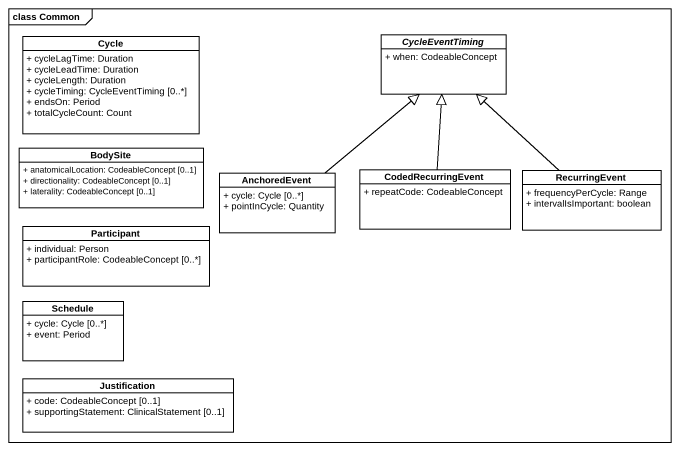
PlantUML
@startuml
mainframe class Common
hide circle
hide empty members
skinparam classAttributeIconSize 0
abstract class CycleEventTiming {
  + when: CodeableConcept
}
class Cycle {
  + cycleLagTime: Duration
  + cycleLeadTime: Duration
  + cycleLength: Duration
  + cycleTiming: CycleEventTiming [0..*]
  + endsOn: Period
  + totalCycleCount: Count
}
class BodySite {
  + anatomicalLocation: CodeableConcept [0..1]
  + directionality: CodeableConcept [0..1]
  + laterality: CodeableConcept [0..1]
}
class AnchoredEvent {
  + cycle: Cycle [0..*]
  + pointInCycle: Quantity
}
class CodedRecurringEvent {
  + repeatCode: CodeableConcept
}
class RecurringEvent {
  + frequencyPerCycle: Range
  + intervalIsImportant: boolean
}
class "Participant" as Participant_ {
  + individual: Person
  + participantRole: CodeableConcept [0..*]
}
class Schedule {
  + cycle: Cycle [0..*]
  + event: Period
}
class Justification {
  + code: CodeableConcept [0..1]
  + supportingStatement: ClinicalStatement [0..1]
}
AnchoredEvent -up-|> CycleEventTiming
CodedRecurringEvent -up-|> CycleEventTiming
RecurringEvent -up-|> CycleEventTiming
@enduml
